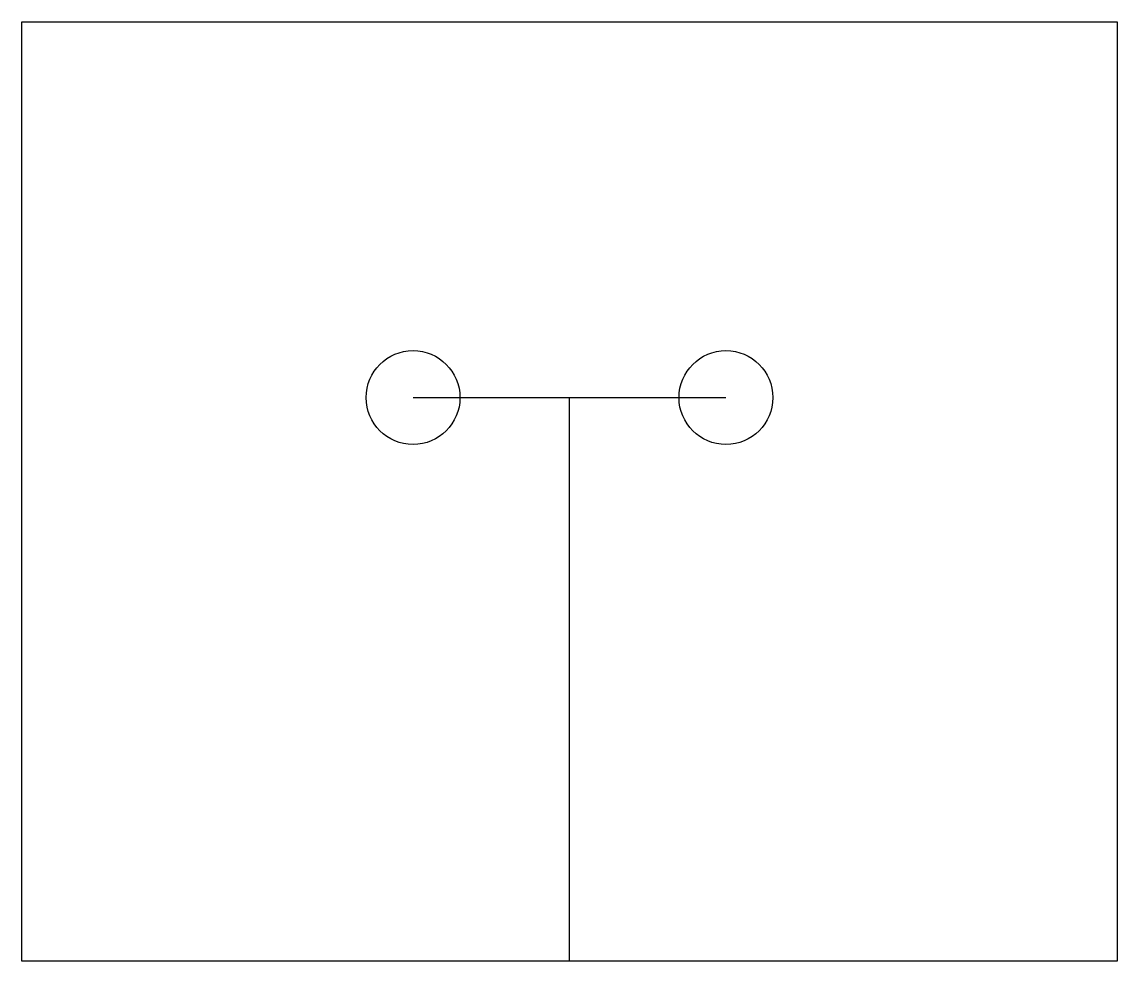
# Model space of a CAD drawing. Header units: millimetres. Extents: x -17.5 to 17.5, y 0 to 30.
import ezdxf

# ---------------------------------------------------------------- set-up
doc = ezdxf.new("R2010")
doc.units = ezdxf.units.MM
doc.layers.get('0').update_dxf_attribs({"linetype": 'CONTINUOUS'})

msp = doc.modelspace()

# ---------------------------------------------------------------- linework, layer by layer
for p, q in [((-5, 18), (5, 18)), ((0, 0), (0, 18))]:
    msp.add_line(p, q)
msp.add_lwpolyline([(17.5, 0), (-17.5, 0), (-17.5, 30), (17.5, 30)], close=True)
for centre in [(-5, 18), (5, 18)]:
    msp.add_circle(centre, 1.5)

doc.saveas('drawing.dxf')
